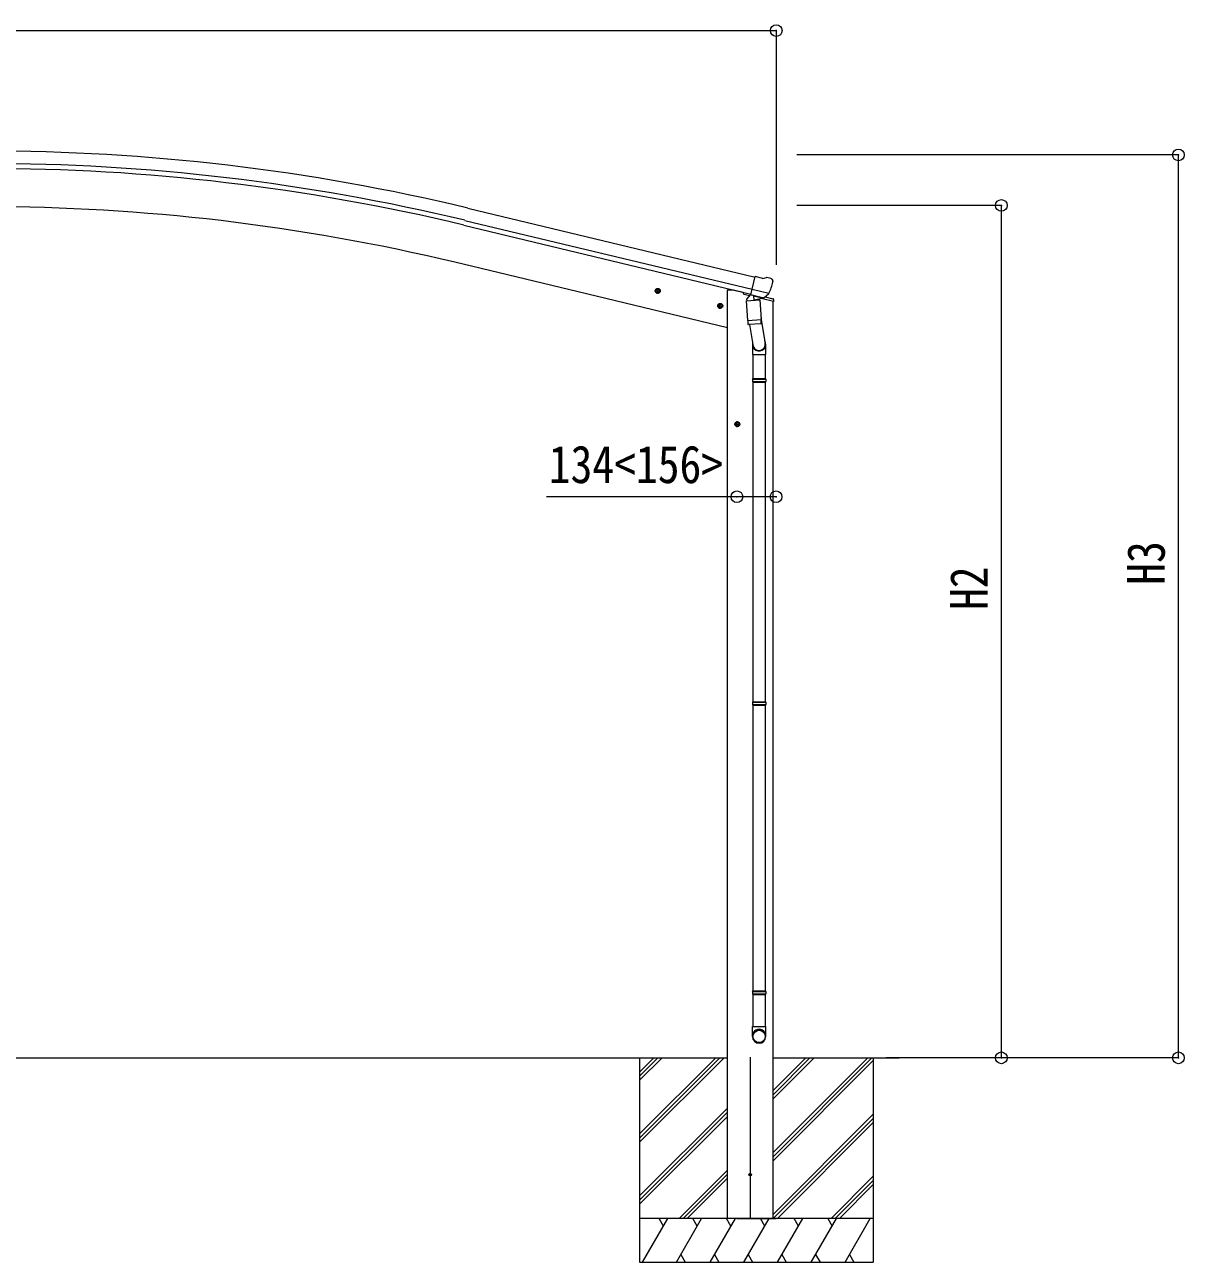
# Model space of a CAD drawing. Units: millimetres at full size, sheet at 1:40; details may follow other scales. Extents: x -11181 to 11305, y -7804 to 7716.
# Drawn here: x -6525 to -2556, y -1396 to 2842 of the extents above; entities that cross this region are included whole.
import ezdxf
from ezdxf.enums import TextEntityAlignment as Align

# ---------------------------------------------------------------- set-up
doc = ezdxf.new("R2010")
doc.units = ezdxf.units.MM
doc.header["$LTSCALE"] = 40
doc.header["$PDMODE"] = 32
doc.header["$PDSIZE"] = 40
for name, color, linetype, lineweight in [('0-0_0', 7, 'Continuous', 9), ('0-1_本体', 4, 'Continuous', 9), ('0-2_部品', 7, 'Continuous', 9), ('0-8_PARTS2', 2, 'Continuous', 9), ('0-A_寸法', 6, 'Continuous', 9)]:
    doc.layers.add(name, color=color, linetype=linetype, lineweight=lineweight)
doc.styles.add('ＭＳ ゴシック', font='')
doc.styles.get('ＭＳ ゴシック').set_extended_font_data('MS Gothic')

msp = doc.modelspace()

# ---------------------------------------------------------------- linework, layer by layer
at = {"layer": '0-0_0'}
for p, q in [((-9199.09, -695.7), (-4119.94, -695.7)), ((-4420.22, -744.3), (-4371.62, -695.69)), ((-4420.22, -695.7), (-4420.22, -1395.7)), ((-4420.22, -956.43), (-4159.49, -695.7)), ((-4420.22, -970.57), (-4145.35, -695.7)), ((-4420.22, -984.71), (-4131.21, -695.7)), ((-4420.22, -772.58), (-4343.34, -695.7)), ((-4420.22, -758.44), (-4357.48, -695.7)), ((-3963.44, -695.7), (-3532.06, -695.7)), ((-3963.44, -1020.14), (-3638.99, -695.7)), ((-3963.44, -1034.29), (-3624.85, -695.7)), ((-3963.44, -836.3), (-3822.84, -695.7)), ((-3963.44, -822.16), (-3836.98, -695.7)), ((-3963.44, -808.01), (-3851.12, -695.7)), ((-3963.44, -1048.43), (-3620.22, -705.21)), ((-3620.22, -695.7), (-3620.22, -1395.7)), ((-4420.22, -1168.56), (-4119.44, -867.78)), ((-4420.22, -1182.7), (-4119.44, -881.92)), ((-3963.44, -1232.28), (-3620.22, -889.06)), ((-4420.22, -1196.84), (-4119.44, -896.06)), ((-3962.72, -1245.7), (-3620.22, -903.2)), ((-3948.58, -1245.7), (-3620.22, -917.34)), ((-4285.23, -1245.7), (-4119.44, -1079.91)), ((-4271.09, -1245.7), (-4119.44, -1094.05)), ((-3764.73, -1245.7), (-3620.22, -1101.19)), ((-4256.94, -1245.7), (-4119.44, -1108.19)), ((-3750.59, -1245.7), (-3620.22, -1115.33)), ((-3736.44, -1245.7), (-3620.22, -1129.48)), ((-3620.22, -1245.7), (-4420.22, -1245.7)), ((-4409.93, -1395.7), (-4323.33, -1245.7)), ((-4338.33, -1271.68), (-4353.33, -1245.7)), ((-4294.46, -1395.7), (-4207.86, -1245.7)), ((-4222.86, -1271.68), (-4237.86, -1245.7)), ((-4178.99, -1395.7), (-4092.39, -1245.7)), ((-4107.39, -1271.68), (-4122.39, -1245.7)), ((-4087.22, -1245.7), (-3953.22, -1245.7)), ((-4063.52, -1395.7), (-3976.92, -1245.7)), ((-3991.92, -1271.68), (-4006.92, -1245.7)), ((-3948.05, -1395.7), (-3861.45, -1245.7)), ((-3876.45, -1271.68), (-3891.45, -1245.7)), ((-3832.58, -1395.7), (-3745.98, -1245.7)), ((-3775.98, -1245.7), (-3760.98, -1271.68)), ((-3717.11, -1395.7), (-3630.51, -1245.7)), ((-4420.22, -1395.7), (-3620.22, -1395.7)), ((-4279.46, -1369.72), (-4264.46, -1395.7)), ((-4163.99, -1369.72), (-4148.99, -1395.7)), ((-4048.52, -1369.72), (-4033.52, -1395.7)), ((-3933.05, -1369.72), (-3918.05, -1395.7)), ((-3817.58, -1369.72), (-3802.58, -1395.7)), ((-3702.11, -1369.72), (-3687.11, -1395.7))]:
    msp.add_line(p, q, dxfattribs=at)
at = {"layer": '0-1_本体'}
for p, q in [((-5008.36, 2214.08), (-4025.11, 1978.03)), ((-5018.43, 2172.1), (-4035.19, 1936.05)), ((-5022.36, 2155.74), (-4039.12, 1919.68)), ((-4630.15, 1926.85), (-5052.94, 2028.36)), ((-4119.44, 1804.24), (-4630.15, 1926.85)), ((-4119.44, 1933.68), (-4099.44, 1933.68)), ((-4119.44, -1245.7), (-4119.44, 1933.68)), ((-4098.94, 1933.68), (-4065.67, 1925.69)), ((-3963.44, -1245.7), (-3963.44, 1894.54))]:
    msp.add_line(p, q, dxfattribs=at)
for radius in [7073, 7029.83, 7013, 6882]:
    msp.add_arc((-6659.51, -4663.49), radius, 76.5, 103.5, dxfattribs=at)
at = {"layer": '0-2_部品'}
for p, q in [((-3998.79, 1973.43), (-4024.72, 1979.66)), ((-3998.79, 1973.43), (-3985.53, 1976.13)), ((-3971.05, 1972.94), (-3984.23, 1976.11)), ((-3967.95, 1970.69), (-3964.09, 1964.4)), ((-3963.73, 1962.12), (-3964.01, 1960.97)), ((-4367.85, 1932.79), (-4348.41, 1928.12)), ((-4360.26, 1937.65), (-4365.43, 1932.21)), ((-4360.47, 1920.73), (-4355.8, 1940.18)), ((-4352.96, 1935.9), (-4360.26, 1937.65)), ((-4356, 1923.26), (-4350.83, 1928.7)), ((-4350.83, 1928.7), (-4352.96, 1935.9)), ((-4066.17, 1926.18), (-4066.17, 1923.02)), ((-4044.13, 1913.79), (-4062.33, 1918.16)), ((-4040.44, 1918.02), (-4053.76, 1902.71)), ((-4039.5, 1918.09), (-4040.44, 1918.02)), ((-4036.42, 1915.62), (-4037.95, 1915.99)), ((-3999.71, 1906.81), (-4036.42, 1915.62)), ((-3977.79, 1921.81), (-4035.29, 1935.62)), ((-4030.47, 1913.8), (-4029.44, 1899.19)), ((-3997.35, 1906.33), (-4004.87, 1908.14)), ((-3994.64, 1906.9), (-3978.26, 1921.39)), ((-3990.85, 1910.25), (-3963.91, 1903.79)), ((-4153.93, 1881.43), (-4134.49, 1876.76)), ((-4146.34, 1886.29), (-4151.51, 1880.85)), ((-4146.54, 1869.37), (-4141.88, 1888.82)), ((-4139.04, 1884.54), (-4146.34, 1886.29)), ((-4142.08, 1871.9), (-4136.91, 1877.34)), ((-4136.91, 1877.34), (-4139.04, 1884.54)), ((-4054.86, 1896.26), (-4009.17, 1899.45)), ((-4050.19, 1829.42), (-4054.86, 1896.26)), ((-4053.76, 1902.71), (-4053.31, 1896.37)), ((-4002.25, 1904.8), (-4028.07, 1898.36)), ((-4010.95, 1902.63), (-4010.72, 1899.34)), ((-4009.17, 1899.45), (-4004.5, 1832.62)), ((-3961.61, 1893.98), (-4004.42, 1904.26)), ((-4001.55, 1906.58), (-4001.5, 1905.84)), ((-3998.18, 1906.44), (-3999.71, 1906.81)), ((-3961.61, 1900.87), (-3961.61, 1893.98)), ((-4050.19, 1829.42), (-4004.5, 1832.62)), ((-4050.17, 1829.42), (-4049.29, 1816.72)), ((-4004.86, 1837.74), (-3990.32, 1749.87)), ((-4003.64, 1820.15), (-4004.51, 1832.61)), ((-4005.48, 1818.01), (-4047.18, 1815.1)), ((-4043.64, 1815.34), (-4031.02, 1740.55)), ((-4004.03, 1818.79), (-4004.03, 1818.79)), ((-4034.17, 1747.36), (-4034.17, 1712.71)), ((-3988.17, 1712.71), (-3988.17, 1747.06)), ((-4034.17, 1712.71), (-3988.17, 1712.71)), ((-4032.17, 1712.71), (-4032.17, 1630.05)), ((-3990.17, 1712.71), (-3990.17, 1630.05)), ((-4034.17, 1628.05), (-4033.17, 1630.05)), ((-4034.17, 1628.05), (-3988.17, 1628.05)), ((-4034.17, 1628.05), (-4034.17, 1620.05)), ((-4034.17, 1620.05), (-3988.17, 1620.05)), ((-4034.17, 1620.05), (-4033.17, 1618.05)), ((-4033.17, 1630.05), (-3989.17, 1630.05)), ((-4033.17, 1618.05), (-3989.17, 1618.05)), ((-4032.17, 1618.05), (-4032.17, 523.86)), ((-3990.17, 1618.05), (-3990.17, 523.86)), ((-3988.17, 1628.05), (-3989.17, 1630.05)), ((-4085.68, 1464.18), (-4085.68, 1484.18)), ((-4095.68, 1474.18), (-4075.68, 1474.18)), ((-4089.43, 1480.68), (-4093.18, 1474.18)), ((-4081.92, 1480.68), (-4089.43, 1480.68)), ((-4078.17, 1474.18), (-4081.92, 1480.68)), ((-4081.92, 1467.68), (-4078.17, 1474.18)), ((-4034.17, 521.86), (-4033.17, 523.86)), ((-4034.17, 521.86), (-3988.17, 521.86)), ((-4034.17, 521.86), (-4034.17, 513.86)), ((-4034.17, 513.86), (-3988.17, 513.86)), ((-4034.17, 513.86), (-4033.17, 511.86)), ((-4033.17, 523.86), (-3989.17, 523.86)), ((-4033.17, 511.86), (-3989.17, 511.86)), ((-4032.17, 511.86), (-4032.17, -466.32)), ((-3990.17, 511.86), (-3990.17, -466.32)), ((-3988.17, 521.86), (-3989.17, 523.86)), ((-4034.17, -468.32), (-4033.17, -466.32)), ((-4034.17, -468.32), (-3988.17, -468.32)), ((-4034.17, -468.32), (-4034.17, -476.32)), ((-4034.17, -476.32), (-3988.17, -476.32)), ((-4034.17, -476.32), (-4033.17, -478.32)), ((-4033.17, -466.32), (-3989.17, -466.32)), ((-4033.17, -478.32), (-3989.17, -478.32)), ((-4032.17, -478.32), (-4032.17, -588.33)), ((-3990.17, -478.32), (-3990.17, -588.33)), ((-3988.17, -468.32), (-3989.17, -466.32)), ((-4034.17, -622.47), (-4034.17, -588.33)), ((-4034.17, -588.33), (-3988.17, -588.33)), ((-3988.17, -622.47), (-3988.17, -588.33))]:
    msp.add_line(p, q, dxfattribs=at)
for points in [[(-4030.15, 1914.21), (-4039.87, 1916.54), (-4024.72, 1979.66)], [(-4365.43, 1932.21), (-4363.3, 1925.01), (-4356, 1923.26)], [(-4030.15, 1914.21), (-4029.91, 1914.06), (-4005.14, 1908.11), (-4004.87, 1908.14)], [(-3977.51, 1922.39), (-3978.1, 1921.54), (-3978.26, 1921.39)], [(-4151.51, 1880.85), (-4149.38, 1873.65), (-4142.08, 1871.9)], [(-3988.17, 1628.05), (-3988.17, 1620.05), (-3989.17, 1618.05)], [(-4093.18, 1474.18), (-4089.43, 1467.68), (-4081.92, 1467.68)], [(-3988.17, 521.86), (-3988.17, 513.86), (-3989.17, 511.86)], [(-3988.17, -468.32), (-3988.17, -476.32), (-3989.17, -478.32)]]:
    msp.add_lwpolyline(points, dxfattribs=at)
for centre, radius in [((-4358.13, 1930.45), 8.5), ((-4358.13, 1930.45), 7.7), ((-4358.13, 1930.45), 6.5), ((-4144.21, 1879.1), 8.5), ((-4144.21, 1879.1), 7.7), ((-4144.21, 1879.1), 6.5), ((-4085.68, 1474.18), 8.5), ((-4085.68, 1474.18), 7.7), ((-4085.68, 1474.18), 6.5)]:
    msp.add_circle(centre, radius, dxfattribs=at)
at = {"layer": '0-2_部品', "color": 4}
msp.add_circle((-4041.94, -1095.7), 4.5, dxfattribs=at)
at = {"layer": '0-2_部品'}
for centre, radius, start, end in [((-3984.93, 1973.19), 3, 76.5, 101.5), ((-4160.81, 2008.22), 202.4, 334.90875, 346.5), ((-3972.21, 1968.08), 5, 31.5, 76.5), ((-4061.17, 1923.02), 5, 180, 256.5), ((-4037.83, 1916.47), 0.5, 221.23754, 256.5), ((-4031.06, 1913.71), 0.604, 7.79405, 79.40158), ((-4001.05, 1906.62), 0.5, 76.5, 184), ((-4028.42, 1899.33), 1.03, 188.03431, 289.96103), ((-4002.5, 1905.77), 1, 284, 4), ((-3998.07, 1906.93), 0.5, 256.5, 291.76246), ((-3964.61, 1900.87), 3, 0, 76.5), ((-4047.32, 1817.09), 2, 190.53157, 274), ((-4005.62, 1820.01), 2, 274, 322.59038), ((-4005.58, 1819.98), 1.95, 322.52234, 4.95983), ((-4018.17, 1747.06), 30, 0, 2.54858)]:
    msp.add_arc(centre, radius, start, end, dxfattribs=at)
for centre, major_axis, ratio, start_param, end_param in [((-3966.65, 1962.83), (1.57, -2.57), 0.99628, 0.7835347, 1.5707963), ((-3996.63, 1909.16), (0.73, -2.92), 0.997631, 5.965759, 6.7621801), ((-3996.65, 1909.26), (0.73, -2.92), 0.997631, 5.8041905, 5.8929484), ((-3996.68, 1909.38), (-2.63, 3.16), 0.650902, 2.1145521, 2.1873627), ((-4011.17, 1747.36), (-23, 0), 0.996195, 6.0000678, 10.0103449), ((-4011.17, 1747.36), (-21, 0), 0.996195, 0.3319459, 3.3482706), ((-4011.17, -620.72), (23, 0), 0.996195, 6.2831853, 9.424778), ((-4011.17, -622.47), (23, 0), 0.996195, 6.2831853, 9.424778), ((-4011.17, -622.47), (0, -23.43), 0.981806, 4.712389, 7.8539816)]:
    msp.add_ellipse(centre, major_axis=major_axis, ratio=ratio, start_param=start_param, end_param=end_param, dxfattribs=at)
msp.add_ellipse((-4011.17, -622.47), major_axis=(-21, 0), ratio=0.996195, dxfattribs=at)
at = {"layer": '0-8_PARTS2'}
msp.add_line((-4041.94, -693.2), (-4041.94, -1248.2), dxfattribs=at)
at = {"layer": '0-A_寸法'}
for p, q in [((-9344.59, 2821.83), (-3952.57, 2821.83)), ((-3952.57, 2821.83), (-3952.57, 2019.5)), ((-2575.99, 2396.1), (-3882.42, 2396.1)), ((-2575.99, -695.7), (-2575.99, 2396.1)), ((-3181.97, 2223.1), (-3882.42, 2223.1)), ((-3181.97, -695.7), (-3181.97, 2223.1)), ((-4087.07, 1225.55), (-4739.24, 1225.55)), ((-3953.07, 1225.55), (-4087.07, 1225.55)), ((-3181.97, -695.7), (-3576.21, -695.7)), ((-2575.99, -695.7), (-3181.97, -695.7))]:
    msp.add_line(p, q, dxfattribs=at)
for p in [(-3952.57, 2821.83), (-2575.99, 2396.1), (-3181.97, 2223.1), (-4087.07, 1225.55), (-3953.07, 1225.55), (-3181.97, -695.7), (-2575.99, -695.7)]:
    msp.add_point(p, dxfattribs=at)

# ---------------------------------------------------------------- texts
at = {"layer": '0-A_寸法', "color": 7, "style": 'ＭＳ ゴシック', "width": 0.85}
msp.add_text('134<156>', height=129, dxfattribs=at).set_placement((-4731.07, 1233.55), align=Align.BOTTOM_LEFT)
for s, p in [('H3', (-2583.99, 924.2)), ('H2', (-3189.97, 837.7))]:
    msp.add_text(s, height=129, rotation=90, dxfattribs=at).set_placement(p, align=Align.BOTTOM_LEFT)

doc.saveas('drawing.dxf')
